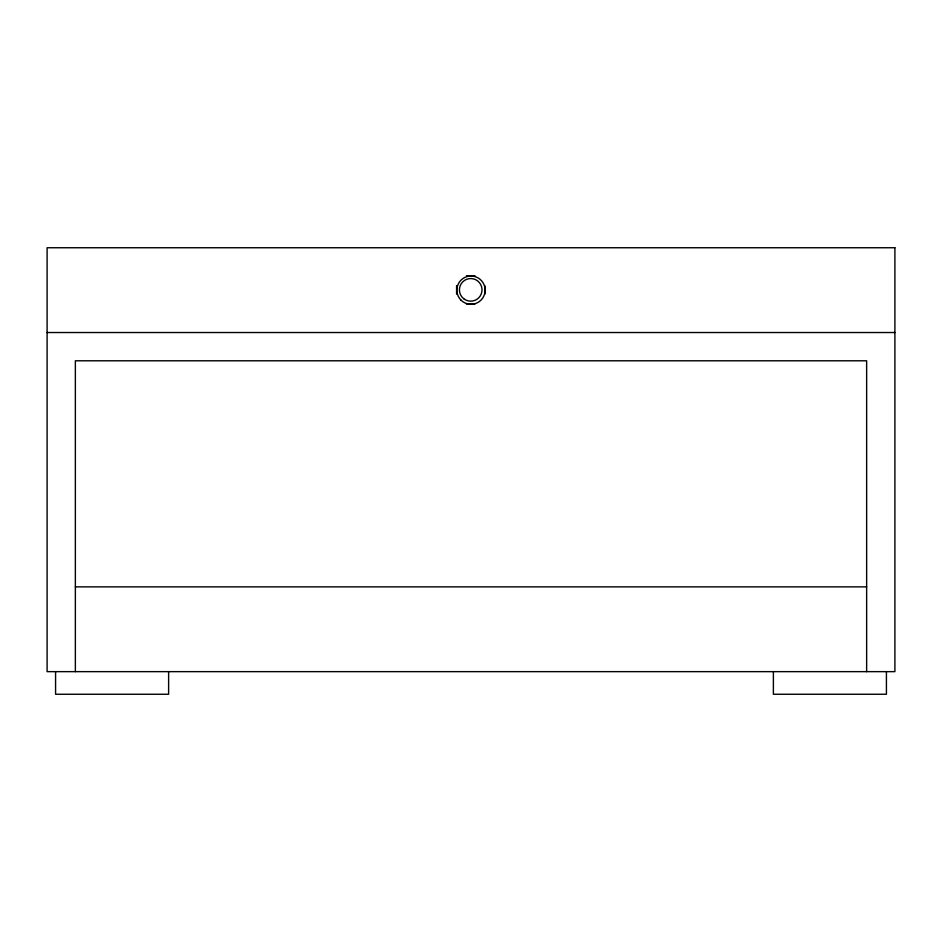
<?xml version="1.0" encoding="UTF-8"?>
<svg xmlns="http://www.w3.org/2000/svg" width="942" height="942" viewBox="0 0 942 942"><rect width="100%" height="100%" fill="white"/><g stroke="black" fill="none" stroke-linecap="round" stroke-linejoin="round"><path stroke-width="1.41" d="M466.478 275.723L474.956 275.723M466.478 303.983L474.956 303.983M47.1 332.526L894.9 332.526M75.36 586.866L866.64 586.866M886.422 671.764L886.422 694.254L773.382 694.254L773.382 671.764M866.64 671.646L866.64 360.786L75.36 360.786L75.36 671.646M484.847 285.614L484.847 294.092M456.587 285.614L456.587 294.092M168.618 671.764L168.618 694.254L55.578 694.254L55.578 671.764M894.9 247.746L47.1 247.746L47.1 671.646L894.9 671.646L894.9 247.746M463.711 298.72A11.304 11.304 0 0 0 481.904 291.49A11.304 11.304 0 0 0 466.549 279.35A11.304 11.304 0 0 0 463.711 298.72M461.003 300.133A14.13 14.13 0 0 0 484.647 293.798A14.13 14.13 0 0 0 467.338 276.489A14.13 14.13 0 0 0 461.003 300.133"/></g></svg>
